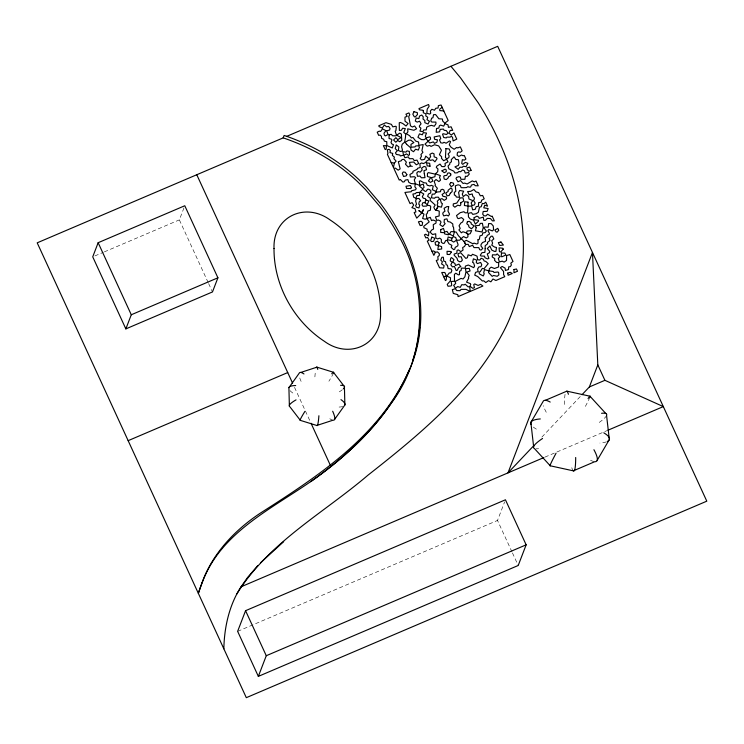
<?xml version="1.0" encoding="UTF-8"?>
<svg xmlns="http://www.w3.org/2000/svg" width="744" height="744" viewBox="0 0 744 744"><rect width="100%" height="100%" fill="white"/><g stroke="black" fill="none" stroke-linecap="round" stroke-linejoin="round"><path stroke-width="0.56" stroke-dasharray="3.72 2.79" d="M208.162 282.534L179.351 219.88L184.001 207.762M511.956 551.871L497.513 520.447L504.646 501.856M541.892 437.081L580.878 395.901M94.841 255.945L103.295 252.337M104.346 251.881L179.351 219.88M544.934 457.114L606.797 430.72M237.634 631.349L497.513 520.447M512.439 552.913L518.215 565.486M294.522 387.354L310.546 422.201M208.636 283.576L212.477 291.936M332.345 420.044A29.295 5.747 53.9 0 1 329.806 418.695M301.125 381.402A29.295 5.747 53.9 0 1 299.283 376.362M342.752 406.54A29.295 6.77 17 0 1 338.102 407.07M292.829 393.027A29.295 6.77 17 0 1 289.537 390.023M342.333 389.726A29.295 5.208 -19.6 0 1 337.748 392.776M333.479 373.088A29.295 1.655 -55.2 0 1 328.885 381.244M314.889 376.91A29.295 2.53 89.7 0 1 315.465 371.079M606.574 415.431A40.195 6.603 -24.7 0 1 597.646 423.513M538.628 448.697A40.195 6.603 -24.7 0 1 536.08 448.809M572.964 470.422A40.195 4.213 84.7 0 1 571.764 467.716M564.51 404.494A40.195 4.213 84.7 0 1 565.617 391.921M594 461.587A40.195 8.296 48.7 0 1 590.001 459.932M546.273 412.278A40.195 8.296 48.7 0 1 543.362 405.666M606.388 441.843A40.195 9.207 11.9 0 1 599.887 443.052M536.387 429.158A40.195 9.207 11.9 0 1 532.881 426.684M589.871 397.222A40.195 1.469 -60.1 0 1 584.133 408.791"/><path stroke-width="1.12" d="M223.851 648.805C224.27 627.88 228.882 606.593 239.875 588.588M202.21 582.589C221.563 529.709 277.335 506.497 319.613 475.239C346.825 455.068 371.87 431.511 391.074 403.471C427.661 354.758 428.126 286.421 397.938 234.5A210.552 204.814 21 0 0 379.812 206.358L365.36 189.404L357.511 181.592A183.87 178.858 21 0 0 337.971 165.559C321.25 153.627 302.622 144.476 283.185 137.863L37.2 242.832L246.311 697.677L706.8 501.168L497.69 46.323L286.394 136.487M419.672 327.416L418.24 338.939L415.831 350.266L412.502 361.37M410.409 165.838L408.205 167.075L405.461 164.173L406.41 162.145L403.946 159.356L402.058 159.523L401.332 160.741L398.338 161.68L400.151 168.851L398.152 170.171L395.492 168.153L393.781 168.218L399.23 180.067L400.328 179.518L402.876 182.085L404.383 181.722L405.21 180.132L407.87 179.611L408.791 182.308L410.939 183.517L415.199 183.954L414.864 186.772L416.231 188.53L415.589 189.729L411.525 190.799L411.246 191.738L404.922 192.445L410.046 203.605L412.092 202.61L413.72 205.056L411.906 207.65L415.059 208.748L415.896 211.938L414.166 212.57L416.733 218.141L422.108 212.7L423.373 209.706L422.099 212.663L418.779 210.608L423.987 214.16L422.611 218.476L425.103 219.201L430.283 217.341L431.529 220.624L433.073 220.001L436.133 221.21L435.993 223.051L433.241 224.697L433.547 229.059L432.004 229.747L430.023 232.035L432.534 234.5L435.705 233.793L435.826 238.006L437.602 238.945L439.695 238.099L441.378 239.456L441.313 242.228L442.922 243.4L444.252 243.279L445.74 240.498L446.977 240.312L448.995 243.781L451.878 245.371L451.162 247.389L453.682 249.668L454.77 249.175L455.207 247.371L457.765 245.892L458.044 244.432L456.453 240.182L453.682 242.098L451.562 240.721L451.896 238.192L453.524 236.666L455.756 237.531L456.491 240.107L459.55 240.247L463.503 236.546L466.283 237.959L467.948 236.815L467.846 234.276L466.479 233.002L467.111 231.031L471.705 230.594L470.143 233.756L467.846 234.276L466.451 233.002L462.963 231.737L461.373 232.788L458.909 229.98L460.22 228.473L459.048 225.758L460.908 222.977L462.545 222.038L463.717 219.424L461.457 217.583L458.657 218.606L457.551 218.178L456.537 215.537L460.276 212.654L463.884 211.715L465.242 212.849L467.52 212.765L468.125 206.218L471.687 206.069L472.635 209.855L475.277 209.259L476.188 206.609L478.401 206.358L478.671 202.601L481.089 202.312L481.675 200.192L484.204 198.825L482.651 195.44L480.336 195.812L478.587 192.584L476.048 191.933L473.872 189.488L470.692 191.32L467.595 191.58L469.306 194.761L472.18 193.942L472.896 196.63L474.114 197.42L474.43 198.899L473.519 200.462L475.156 203.019L474.412 204.925L472.142 205.493L471.138 202.898L472.821 200.62L468.953 198.974L468.599 196.342L465.874 194.63L463.27 196.574L462.266 194.128L463.642 191.199L459.718 190.455L458.592 192.529L459.504 197.29L456.379 197.058L455.514 195.421L454.361 195.04L454.314 192.361L455.802 191.366L455.328 185.851L458.109 184.791L460.276 185.47L461.141 187.646L463.67 187.73L466.6 187.553L467.688 186.716L469.892 187.19L470.692 186.893L471.473 185.014L474.012 184.382L475.314 185.712L478.225 185.823L476.021 181.025L474.384 181.852L472.263 180.894L467.13 183.963L464.684 183.089L463.066 183.461L460.508 180.597L458.044 181.787L456.007 178.634L456.491 177.453L459.029 176.663L460.424 177.212L460.927 179.304L464.879 179.276L465.418 176.254L467.232 176.375L469.287 174.096L468.571 172.478L465.251 173.092L464.368 170.692L462.619 169.985L460.666 171.725L458.853 171.529L457.337 172.785L454.835 172.934L453.793 171.176L448.818 168.814L448.037 166.024L449.739 164.294L449.925 162.787L451.431 161.801L451.283 159.635L454.026 156.789L455.886 159.486L458.378 159.718L458.955 163.224L458.397 165.447L454.928 166.87L458.183 169.344L459.922 167.223L462.368 167.298L463.214 166.228L466.07 166.684L467.892 163.336L465.344 162.397L462.759 164.331L461.726 163.438L462.349 159.69L464.405 160.137L465.902 159.011L464.275 155.477L463.103 155.756L461.596 155.031L458.825 156.482L457.132 155.217L457.439 152.641L458.518 151.916L460.462 152.25L462.145 150.846L460.341 146.912L457.82 147.889L456.621 147.507L454.156 149.274L450.994 147.182L449.274 144.829L450.566 141.639L449.506 140.942L446.14 143.22L443.982 142.29L442.866 143.081L440.774 142.857L439.49 139.863L440.764 138.663L439.806 135.743L434.171 136.952L434.561 139.268L437.472 139.853L436.895 142.234L434.524 143.36L433.343 141.899L429.688 142.997L425.968 138.477L424.099 139.686L421.457 139.602L417.942 137.268L419.439 133.892L422.313 134.794L423.345 132.618L426.507 133.046L425.308 136.189L426.173 137.882L429.613 136.868L430.339 137.259L430.571 139.072L424.964 144.113L427.196 146.168L429.66 145.424L431.046 146.391L434.543 144.745L438.662 145.88L441.452 150.269L439.425 154.706L441.713 156.845L441.425 158.23L443.657 160.732L446.614 159.244L448.018 161.885L445.005 163.466L445.331 165.633L444.354 166.619L441.806 166.563L440.029 164.052L436.737 166.191L436.263 167.409L437.956 168.953L437.695 171.706L435.491 173.789L440.429 175.631L439.509 177.295L440.56 180.132L438.876 181.573L436.012 179.527L434.171 181.35L435.398 184.791L435.026 185.591L437.36 188.269L435.882 191.403L432.366 189.692L433.25 186.14L431.288 185.33L429.911 185.963L427.205 185.182L426.303 183.033L423.959 182.764L420.425 180.792L419.365 181.201L419.756 185.386L423.215 184.084L424.089 187.321L422.666 188.688L419.672 186.372L419.709 185.433L415.394 183.759L414.259 179.871L415.626 177.611L414.427 176.719L410.372 177.007L409.916 174.515L412.911 172.729L412.911 171.371L417.272 169.232L417.431 168.404L420.239 167.428L419.876 163.847L421.634 162.936L423.355 163.587L426.052 162.294L426.182 161.327L429.186 159.514L430.255 160.36L432.869 159.821L434.914 161.82L437.053 158.723L436.523 157.7L434.124 156.863L434.04 153.822L432.255 153.059L429.874 154.333L430.655 156.668L429.102 158.863L425.745 156.128L424.573 159.356L421.616 159.979L420.193 158.565L421.485 156.156L420.89 154.613L422.927 152.287L421.922 150.669L423.197 144.55L418.909 145.331L418.547 142.002L415.663 141.053L412.985 137.5L411.404 137.9L409.6 135.696L406.345 133.734L407.879 131.967L407.693 128.814L413.915 130.265L416.594 128.749L414.603 125.978L412.418 127.029L410.502 125.848L408.707 116.631L409.814 114.641L408.875 112.911L405.936 114.167L407.182 116.334L404.987 117.152L405.015 121.188L408.112 123.523L406.019 126.015L402.932 123.625L400.505 122.481L399.258 122.741L399.379 130.516L401.369 130.302L402.634 128.201L405.322 128.61L403.732 132.469L405.713 133.939L405.452 137.482L404.597 142.188L402.188 144.243L401.593 146.763L402.495 150.083L402.095 151.088L400.505 151.478L398.375 150.437L398.868 146.94L396.227 144.913L395.241 148.633L397.361 150.679L395.473 152.808L396.32 154.445L399.844 155.031L400.365 155.952L403.564 155.198L402.82 151.655L405.973 152.12L406.931 150.874L409.367 151.395L409.451 154.789L408.614 155.422L406.494 153.915L403.76 155.291L404.885 157.709L408.354 156.891L409.349 158.714L412.901 158.649L414.306 160.611L417.012 160.127L418.695 163.475L416.305 164.787L413.692 161.987L409.423 162.387L410.409 165.838L412.26 166.433M394.394 163.094L393.427 167.447L387.382 154.296L387.94 153.534L387.373 149.777L388.982 149.302L390.405 150.511L389.949 152.529L392.758 153.45L392.311 155.338L394.404 157.096L393.929 158.667L396.096 161.104L394.394 163.094L391.158 162.508M200.173 588.179L198.341 593.321L199.271 590.903M199.243 590.596L201.113 585.481M200.183 587.899L202.098 582.812M582.013 394.711L589.36 386.954L597.813 364.895L592.466 252.476L507.994 472.886L533.987 445.433M98.152 242.711L92.73 256.847L125.857 328.894L212.477 291.936L217.908 277.8L184.782 205.744L98.152 242.711L131.279 314.768L125.857 328.894M283.185 137.863L284.115 135.436C303.552 142.048 322.171 151.209 338.901 163.141A183.87 178.858 21 0 1 358.441 179.174L366.29 186.986L380.742 203.94A210.552 204.814 21 0 1 398.868 232.082C422.211 274.424 429.362 327.518 408.307 372.26C388.201 417.914 350.759 453.329 310.629 481.684M245.567 610.694L237.634 631.349L258.345 676.38L518.215 565.486L526.148 544.831L505.446 499.791L245.567 610.694L266.268 655.724L258.345 676.38M201.178 585.23C211.38 554.643 234.332 530.184 260.939 512.746C318.944 475.704 380.658 435.296 409.237 369.842M435.352 252.29L433.854 255.369L427.307 241.13L429.158 240.135L427.53 237.41L425.819 237.903L424.433 234.89L425.661 234.202L428.516 235.867L428.851 232.165L427.121 231.068L427.075 229.133L423.987 227.766L423.708 226.343L429.204 221.889L426.889 218.485L426.2 214.272L427.205 213.491L427.856 211.017L430.348 210.236L430.702 206.665L430.218 205.8L427.344 205.139L426.591 206.069L422.973 206.246L421.997 204.823L422.852 202.703L424.805 202.628L425.94 200.006L425.317 198.602L423.243 198.211L422.304 196.676L423.773 194.007L420.239 191.85L422.62 189.376L425.233 191.431L426.145 191.245L427.549 189.292L428.786 189.227L430.878 190.511L430.674 193.003L428.507 193.961L427.633 196.332L430.413 198.369L430.153 200.424L435.212 205.056L433.817 207.157L434.924 209.576L439.248 211.175L439.137 215.974L435.435 216.932L436.812 220.401L438.356 220.029L440.457 221.061L440.997 222.205L439.871 224.669L442.671 226.511L445.144 223.684L444.084 222.307L444.363 219.443L446.902 218.866L447.851 221.563L450.213 222.047L452.771 223.916L452.901 226.688L453.505 227.022L453.98 231.728L451.013 231.589L449.516 234.081L453.301 236.015L454.352 232.035L456.165 232.007L458.36 235.643L464.154 241.633L465.698 244.441L464.461 246.506L462.629 247.557L463.066 250.031L460.834 251.612L458.323 249.9L457.039 250.403L456.835 253.155L454.212 254.029L454.119 255.164L457.076 258.335L457.653 260.512L459.494 261.739L461.103 261.572L462.359 260.177L461.196 256.764L458.685 256.866L457.941 253.797L460.629 252.681L465.846 258.41L467.372 257.731L468.088 254.82L471.305 255.843L472.449 254.29L475.779 255.545L477.081 256.234L477.62 259.665L479.75 260.065L481.154 258.233L483.395 259.228L484.074 260.93L485.795 261.423L488.231 263.655L483.972 268.779L482.335 268.37L480.224 271.653L479.052 272.081L479.369 273.959L483.256 275.95L484.251 273.801L483.712 272.834L484.511 269.579L488.929 270.918L488.548 272.527L492.184 276.359L493.523 275.466L497.197 276.294L498.861 274.945L498.601 272.397L497.848 272.034L493.942 272.434L493.356 271.523L489.022 270.825L489.375 268.686L491.17 267.161L494.435 268.5L498.61 266.966L498.657 262.455L496.787 262.539L494.537 260.326L494.797 258.642L492.212 256.968L492.454 254.801L496.071 254.932L497.15 253.871L499.996 256.689L498.294 258.438L499.41 261.916L502.228 261.163L504.088 262.121L506.515 260.484L506.627 255.573L509.817 254.541L512.997 261.442L510.793 263.181L511.388 264.985L510.365 266.612L508.71 266.845L508.468 269.542L505.418 270.463L505.13 268.166L502.154 266.454L500.405 267.691L503.586 271.448L503.595 274.555L504.767 276.694L495.876 280.488L492.984 279L490.863 281.827L488.566 280.609L485.813 282.562L483.758 280.823L482.344 280.972L477.722 276.526L474.728 275.15L475.565 272.397L478.104 271.569L477.592 268.956L478.913 266.938L480.987 266.705L481.768 264.706L480.633 262.418L477.434 263.608L476.244 262.427L476.774 260.186L473.407 258.819L472.598 262.409L473.63 262.911L474.588 266.054L473.714 267.673L468.329 265.022L465.409 266.082L465.177 268.221L461.475 268.11L461.048 270.528L459.55 271.244L459.467 274.676L458.397 274.862L455.802 273.234L454.407 274.387L454.51 281.251L451.19 281.492L451.729 285.268L450.976 285.984L448.037 286.235L447.209 284.422L450.362 280.925L450.511 277.763L446.902 276.117L449.218 272.992L450.929 272.778L451.841 270.63L451.199 268.947L448.102 268.547L447.395 265.162L446.177 264.743L445.47 261.59L443.759 261.144L443.359 257.238L441.889 257.247L440.727 260.158L442.392 261.711L441.583 263.925L444.122 265.608L443.61 268.063L439.546 267.766L436.235 260.558L438.095 259.851L437.825 256.727L439.239 255.583L439.397 253.788L437.481 251.881L435.352 252.29L433.631 250.905L432.041 251.444M236.825 593.982C268.193 542.888 323.417 513.211 367.992 475.165C418.63 435.352 470.208 393.027 501.437 335.516C534.48 276.368 527.022 203.224 499.977 143.341A311.485 303.003 21 0 0 478.308 102.942L460.638 77.99L450.92 66.281M597.116 460.452L609.336 439.574L606.574 415.431A40.195 6.603 -24.7 0 0 601.571 413.292M240.145 588.151L247.585 577.446L257.694 565.71M289.351 405.322L288.914 387.643L299.162 373.274A29.295 5.747 53.9 0 1 303.98 373.953M334.623 419.365L344.872 405.006L344.435 387.326M260.539 562.762L283.669 541.669M439.527 109.452L442.113 107.266M131.279 314.768L217.908 277.8M128.154 440.662L287.733 372.567M545.426 400.291L566.863 391.149L589.936 396.189L605.821 413.506M589.36 386.954L604.909 380.314L663.322 406.596L607.857 430.264M240.972 586.83L543.864 457.569M542.553 438.476A40.195 6.603 -24.7 0 0 534.378 448.483L550.262 465.8L573.326 470.84L594.763 461.699A40.195 8.296 48.7 0 0 593.926 449.711M266.268 655.724L526.148 544.831M300.781 372.446L316.972 367.164L333.424 372.26L343.84 385.811M296.038 399.872A29.295 5.208 -19.6 0 0 289.946 406.838L300.371 420.379L316.814 425.484L333.005 420.202A29.295 5.747 53.9 0 0 332.67 411.237M439.713 110.568L443.805 110.949M451.496 240.554L447.535 239.81L448.158 236.955L451.896 238.192M425.94 200.006L428.851 200.992L427.158 204.619L424.805 202.628M597.813 364.895L604.909 380.314M196.779 174.738L292.587 383.132M311.029 423.252L330.931 466.544M533.625 446.558L530.853 422.406L543.074 401.537A40.195 8.296 48.7 0 1 550.197 402.058M300.371 420.379A29.295 1.655 -55.2 0 1 304.91 411.395M331.74 373.795A29.295 1.655 -55.2 0 1 333.479 373.088M316.191 367.722A29.295 2.53 89.7 0 1 317.753 369.452M318.897 415.738A29.295 2.53 89.7 0 1 316.814 425.484M340.603 385.318A29.295 5.208 -19.6 0 1 343.328 388.842M288.914 387.643A29.295 6.77 17 0 1 295.694 385.569M340.957 399.621A29.295 6.77 17 0 1 344.872 405.006M550.262 465.8A40.195 1.469 -60.1 0 1 556.066 453.198M588.058 398.561A40.195 1.469 -60.1 0 1 589.871 397.222M566.863 391.149A40.195 4.213 84.7 0 1 568.435 394.274M575.689 457.495A40.195 4.213 84.7 0 1 573.326 470.84M603.812 432.831A40.195 9.207 11.9 0 1 607.467 441.378M531.021 424.406A40.195 9.207 11.9 0 1 540.311 418.937M274.015 248.524C273.708 285.119 293.852 321.362 324.384 341.301C349.382 359.696 381.774 344.686 380.537 312.787C380.844 276.191 360.701 239.949 330.169 220.001C305.17 201.615 272.778 216.616 274.015 248.524M460.759 202.87L460.75 204.916L459.959 205.772L457.755 205.186L454.854 207.213L453.152 205.735L453.329 203.875L456.751 203.103L460.22 197.913L463.001 197.83L463.745 200.964L460.759 202.87M478.011 239.745L478.011 243.316L476.783 244.004L474.049 243.13L472.942 243.799L466.265 240.312L464.182 241.633L465.698 244.441L468.199 244.339L469.287 246.589L472.598 245.25L473.993 247.594L478.82 247.622L479.713 249.705L481.108 250.058L482.754 248.384L480.931 245.92L481.117 244.404L482.521 242.535L485.553 241.307L485.162 237.764L486.576 237.076L487.292 235.29L489.143 234.425L489.459 233.449L487.897 230.724L488.845 229.505L492.342 230.928L493.579 229.719L493.263 225.981L491.226 223.665L488.641 223.563L488.157 227.199L485.023 226.985L483.814 227.683L486.381 231.049L485.162 232.584L482.772 232.965L482.251 235.141L479.973 235.857L479.359 239.252L478.011 239.745M465.493 268.677L465.958 271.969L464.888 276.777L463.066 278.981L461.01 278.377L455.03 281.558L455.765 283.39L453.663 285.361L455.486 288.328L457.7 286.57L460.276 287.361L461.717 284.673L464.098 284.906L465.214 284.227L468.134 286.868L469.622 286.57L470.273 291.416L482.893 286.031L480.605 284.338L478.076 285.436L474.746 283.91L473.733 284.589L474.44 287.658L472.821 288.356L470.003 286.282L470.738 284.468L470.357 283.613L466.544 282.143L468.748 278.079L468.376 277.41L469.241 275.438L466.683 272.155L470.078 270.946L469.259 268.361L465.493 268.677M513.983 269.533L513.955 272.769L517.508 271.253L516.466 269.002L513.983 269.533M389.093 134.906L389.056 138.468L391.418 139.193L391.911 139.9L391 142.495L391.735 143.862L393.492 144.764L392.274 147.963L386.843 145.517L386.768 141.723L384.36 141.137L383.616 139.202L381.653 138.403L381.374 136.226L380.119 135.101L378.668 135.352L377.217 132.181L379.282 131.149L380.584 131.483L382.5 128.879L385.941 130.646L383.978 133.241L384.471 135.231L385.383 135.91L388.052 134.515L386.666 130.767L389.558 130.107L390.061 128.489L388.647 126.368L386.573 126.824L384.378 125.011L382.239 128.033L379.077 126.592L378.789 125.755L385.95 122.695L391.391 124.36L392.832 126.843L395.817 126.257L396.301 126.722L395.91 130.646L395.157 131.251L396.496 135.129L401.062 137.547L397.733 139.658L395.882 137.659L393.613 140.012L395.799 142.206L397.714 140.486L399.807 141.779L401.76 140.198L401.351 134.041L399.64 133.139L395.799 135.864L392.627 135.771L391.139 134.292L389.093 134.906M406.624 144.299L410.632 147.74L411.088 150.111L413.524 151.711L415.589 149.219L418.342 150.065L419.421 147.266L418.649 145.731L415.617 145.973L415.022 146.921L411.088 147.219L410.967 144.355L413.878 142.56L410.595 140.058L408.437 140.281L405.099 142.402L406.624 144.299M468.023 202.136L467.976 206.032L464.396 205.502L464.721 201.773L468.023 202.136M427.456 173.519L427.419 176.505L430.832 177.463L428.423 180.95L430.432 182.382L432.785 181.034L431.474 177.677L434.952 176.7L435.212 174.124L428.349 172.599L427.456 173.519M423.327 110.94L423.299 112.735L425.959 113.86L425.763 115.906L427.726 117.282L427.01 119.645L429.428 121.263L428.005 124.016L424.787 122.658L424.88 120.556L423.011 119.031L423.262 116.827L421.699 115.05L419.579 116.018L418.835 118.594L416.175 118.045L415.31 121.03L417.198 122.109L419.616 121.198L421.067 123.811L419.439 125.885L419.439 126.945L420.918 128.173L419.942 131.177L423.038 131.614L423.615 130.023L426.256 129.847L426.693 127.159L428.87 126.062L431.427 125.336L434.31 126.238L435.965 123.755L435.882 122.081L431.855 122.062L430.748 121.021L431.687 118.11L432.934 117.757L433.557 114.688L435.603 114.567L438.867 118.77L442.382 119.012L442.689 121.077L444.884 123.151L448.195 120.5L441.071 105.016L438.365 105.629L438.086 108.02L435.789 108.261L434.496 110.205L431.808 109.294L430.339 111.089L430.748 113.172L429.734 114.102L426.786 113.218L427.223 109.117L429.139 106.253L428.572 104.504L418.974 108.596L419.458 109.833L422.89 110.252L423.327 110.94M441.973 170.86L444.187 172.729L446.242 171.706L446.233 169.855L445.117 169.13L441.973 170.86M450.78 174.04L450.715 175.491L448.325 176.905L448.334 177.779L446.307 179.574L444.196 179.053L443.712 176.319L444.41 175.668L446.726 175.398L447.804 173.101L449.283 172.859L450.78 174.04M474.105 217.741L474.021 219.685L478.466 220.252L478.531 221.182L475.388 224.121L473.547 220.187L470.31 219.071L468.478 216.978L468.302 213.333L471.417 212.635L472.747 214.374L476.151 213.723L478.346 212.3L479.471 207.157L481.145 206.813L482.326 203.447L483.991 203.624L485.739 202.163L487.571 206.144L484.744 205.149L483.777 207.827L488.185 208.562L487.115 211.361L483.209 211.482L482.698 214.17L483.953 215.788L485.851 215.927L487.618 214.207L491.431 216.523L492.137 216.067L494.323 220.828L492.472 220.894L490.473 218.559L487.292 218.411L485.404 220.308L483.86 220.401L483.256 217.127L479.173 218.364L478.671 217.099L476.96 216.113L474.105 217.741M419.728 192.398L419.579 195.365L416.919 195.57L416.026 198.23L413.711 197.29L412.901 194.072L415.543 193.598L416.259 192.603L419.728 192.398M386.462 145.768L386.192 149.144L385.215 149.581L383.383 145.61L386.462 145.768M446.53 276.182L446.214 280.014L445.433 280.572L441.722 272.499L444.819 272.49L446.549 276.163L443.638 276.666L446.53 276.182M485.19 248.626L484.874 252.393L482.019 252.662L480.308 255.155L480.931 255.992L484.53 256.15L484.939 257.694L487.562 258.921L488.892 258.401L487.274 253.937L489.413 252.728L489.757 251.379L487.301 248.57L489.933 246.004L491.663 249.975L494.369 251.388L495.895 251.398L496.49 247.482L494.397 246.989L491.765 245.139L492.612 243.093L491.7 240.74L493.811 238.926L492.528 236.229L491.161 236.173L489.226 238.61L490.026 240.386L487.45 242.432L487.664 243.707L485.2 245.743L485.19 248.626M460.713 266.584L458.471 267.682L457.337 270.239L456.202 270.537L454.417 266.473L452.426 266.891L450.808 264.827L452.194 262.186L450.185 260.856L450.79 258.168L451.524 257.629L453.97 259.591L452.826 262.065L454.975 263.571L455.421 265.515L458.909 264.101L460.713 266.584M436.551 128.498L436.198 132.311L439.565 131.837L440.169 129.391L443.415 129.065L444.149 130.302L446.363 130.618L448.055 133.195L446.447 134.487L443.219 133.743L442.55 134.162L443.694 137.51L446.298 137.938L446.93 137.129L450.092 137.138L451.31 136.273L452.501 137.277L453.105 140.932L456.769 139.137L453.905 132.925L451.32 135.008L448.985 133.176L450.194 130.414L452.724 130.349L451.087 126.787L448.427 127.364L448.046 124.918L444.959 123.643L443.666 126.145L440.578 125.076L439.323 125.876L438.848 128.033L436.551 128.498M445.926 148.623L445.442 157.468L446.707 158.872L448.799 157.607L449.181 155.905L448.065 153.999L450.315 151.776L449.19 148.958L445.926 148.623M501.503 253.072L501.158 256.438L501.8 256.81L505.883 255.025L504.804 253.072L501.503 253.072M422.611 222.586L422.164 225.358L420.146 225.553L418.416 221.796L421.113 221.238L422.611 222.586M416.287 198.667L415.626 201.02L416.556 204.275L415.617 205.344L416.296 207.232L418.937 207.929L419.737 205.121L418.76 204.191L419.225 201.791L420.676 200.889L418.937 198.453L416.287 198.667M436.058 192.129L434.589 194.1L432.208 194.147L431.418 197.811L434.617 198.257L435.324 197.3L438.337 197.151L439.499 199.057L437.221 201.224L437.872 202.963L437.128 205.074L438.104 206.404L441.443 207.157L442.401 203.661L441.35 202.945L440.253 199.225L442.029 198.62L444.177 200.378L446.614 198.778L446.27 196.965L442.931 196.277L442.103 194.454L444.587 192.743L443.852 189.925L442.317 189.264L440.867 189.887L440.457 191.701L436.058 192.129M438.393 245.539L437.863 249.556L441.694 248.97L441.583 246.608L438.393 245.539M448.678 206.702L447.962 211.082L449.562 214.179L448.409 215.965L446.633 215.146L443.712 215.9L442.736 213.761L443.247 212.384L444.959 211.268L444.094 208.274L446.893 206.609L448.678 206.702M440.727 229.645L440.699 232.453L444.289 232.658L444.633 233.914L448.418 234.834L448.865 234.304L447.014 231.384L444.642 232.007L443.471 228.389L440.727 229.645M507.724 273.113L508.133 275.261L512.244 273.504L510.282 272.295L507.724 273.113M476.179 227.71L475.397 230.77L482.01 231.979L483.237 227.72L482.4 223.302L480.224 223.414L479.359 225.348L475.202 225.785L476.179 227.71M467.399 221.731L466.758 223.712L468.673 225.283L468.832 226.883L471.417 228.864L474.161 225.962L471.185 223.907L471.157 222.772L469.25 221.349L467.399 221.731M411.311 187.367L410.902 188.576L406.577 188.465L405.992 186.26L410.474 185.563L411.311 187.367M431.864 237.103L430.637 240.572L431.381 241.605L433.501 241.372L434.831 238.331L431.864 237.103M439.137 242.823L438.225 245.315L435.5 244.934L435.101 242.293L437.398 241.158L439.137 242.823M413.943 111.712L412.827 114.195L414.259 116.734L415.236 116.985L417.449 114.557L417.291 112.604L413.943 111.712M450.297 193.208L449.153 195.477L447.088 195.83L445.749 193.022L448.158 191.459L448.083 190.25L450.92 188L452.12 189.069L452.157 191.506L450.399 193.189M406.866 174.645L406.122 175.937L403.564 176.486L402.299 173.361L403.174 171.994L405.257 172.255L406.866 174.645M438.104 206.404L435.975 210.106L438.104 206.404M452.371 289.658L453.273 293.406L457.848 294.708L458.072 296.623L470.106 291.481L466.004 289.351L461.057 289.388L459.997 290.653L456.751 290.579L455.384 288.7L452.371 289.658M451.357 252.104L449.636 254.532L447.144 254.429L447.032 251.323L450.492 251.472L451.357 252.104M450.966 182.466L449.608 184.27L451.245 186.744L453.747 184.884L453.449 183.154L450.966 182.466M498.685 230.315L497.224 232.119L496.192 231.988L494.853 230.091L497.773 228.334L498.685 230.315M424.303 173.585L425.001 177.658L421.42 177.797L419.979 176.068L417.505 176.291L416.789 172.943L418.175 171.473L420.267 172.143L422.183 169.93L421.578 168.135L424.052 166.405L425.81 166.972L426.526 169.725L423.978 170.72L424.303 173.585M503.232 249.119L500.675 252.03L499.438 251.658L499.075 247.836L502.777 248.236L503.232 249.119M471.092 170.302L468.878 171.25L467.065 169.223L467.027 167.846L469.622 167.102L471.092 170.302M500.982 242.005L498.35 242.637L499.633 245.483L503.39 245.036L500.982 242.005M430.013 166.21L427.177 165.865L426.563 162.852L429.641 163.299L430.013 166.21"/></g></svg>
